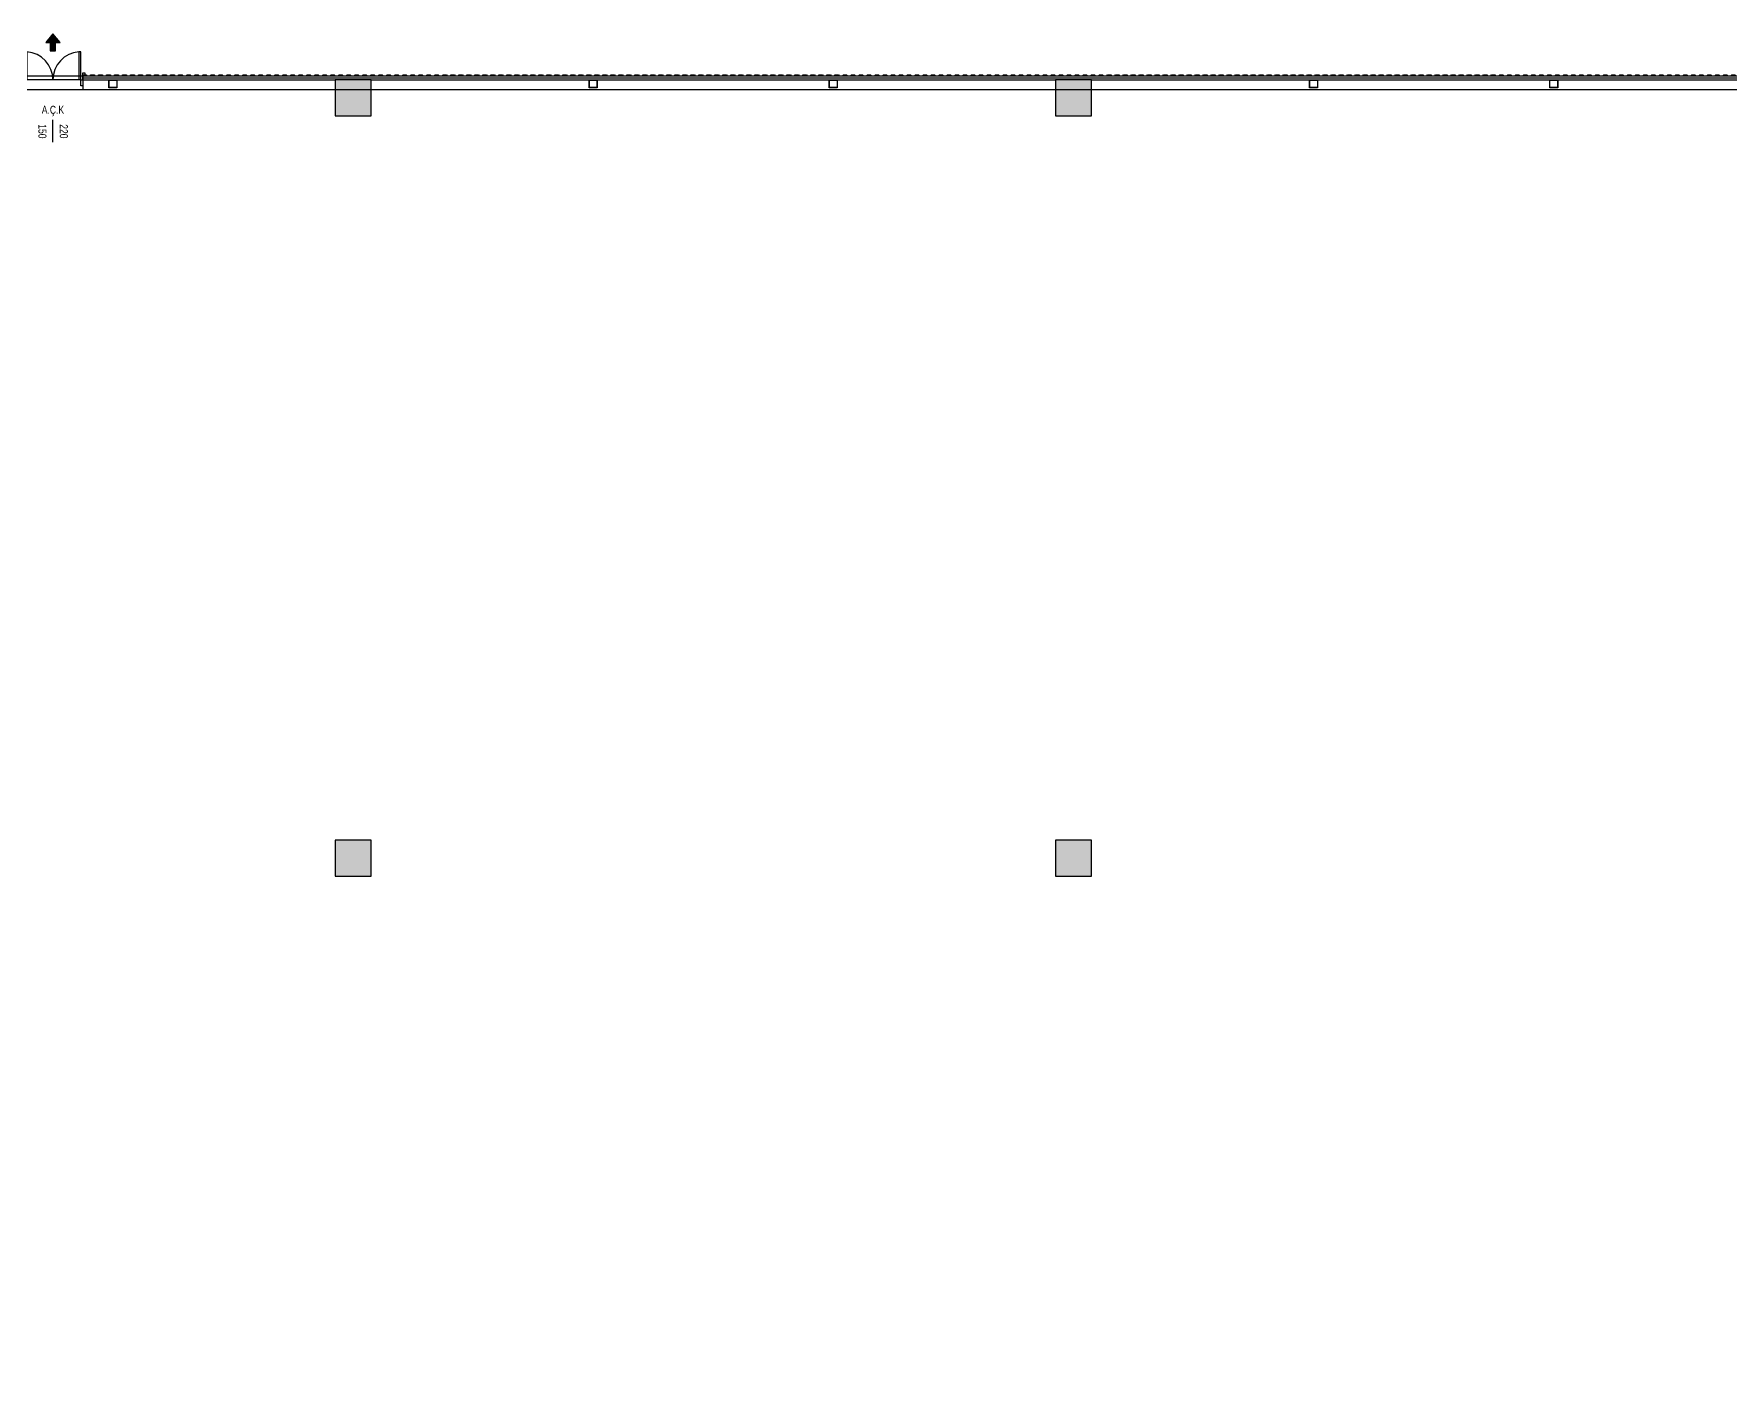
# Model space of a CAD drawing. Header units: centimetres. Extents: x 28733 to 98303, y -2883 to 8555.
# Drawn here: x 53682 to 57920, y 4069 to 7423 of the extents above; entities that cross this region are included whole.
import ezdxf
from ezdxf.enums import TextEntityAlignment as Align

# ---------------------------------------------------------------- set-up
doc = ezdxf.new("R2010")
doc.units = ezdxf.units.CM
doc.header["$LTSCALE"] = 100
for name, color, linetype in [('A-ANNO-TEXT', 50, 'Continuous'), ('A-AREA', 102, 'Continuous'), ('A-DOOR', 193, 'Continuous'), ('A-ELEV-01', 255, 'Continuous'), ('A-ELEV-03', 251, 'Continuous'), ('A-WALL-INSL', 249, 'Continuous'), ('A-WALL-SNWPNL', 200, 'Continuous'), ('A-WALL-STEL', 202, 'Continuous'), ('S-CONC', 5, 'Continuous'), ('S-HTCH', 8, 'Continuous'), ('S-STEL', 3, 'Continuous')]:
    doc.layers.add(name, color=color, linetype=linetype)
doc.styles.add('Fields_100', font='act_simplex.shx', dxfattribs={"width": 0.8, "height": 20})
doc.linetypes.add('BATTING', pattern='A,0.00254,-2.54,[134,ltypeshp.shx,S=2.54,R=0,X=-2.54,Y=0],-5.08,[134,ltypeshp.shx,S=2.54,R=180,X=2.54,Y=0],-2.54', length=10.16254)

# ---------------------------------------------------------------- blocks, each defined once
blk = doc.blocks.new('KAPI 150')
at = {"layer": 'A-DOOR'}
blk.add_line((145, 15), (5, 15), dxfattribs=at)
for points in [[(5, 15), (5, 85), (10, 85), (10, 15)], [(145, 15), (145, 85), (140, 85), (140, 15)]]:
    blk.add_lwpolyline(points, dxfattribs=at)
for points in [[(5, 0), (0, 0), (0, 15), (5, 15)], [(150, 0), (145, 0), (145, 15), (150, 15)]]:
    blk.add_lwpolyline(points, close=True, dxfattribs=at)
for centre, start, end in [((5, 15), 0, 85.904), ((145, 15), 94.096, 180)]:
    blk.add_arc(centre, 70, start, end, dxfattribs=at)
blk = doc.blocks.new('AÇK_01')
at = {"color": 0}
blk.add_lwpolyline([(28, 0), (-28, 0)], dxfattribs=at)
at = {"color": 0, "style": 'Fields_100', "width": 0.8}
blk.add_attdef('A.Ç.K.01', text='', height=20, rotation=90, dxfattribs=at).set_placement((-53, 0), align=Align.MIDDLE_CENTER)
for tag, p in [('W', (1, 17.2)), ('H', (1, -36.3))]:
    blk.add_attdef(tag, text='', height=20, dxfattribs=at).set_placement(p, align=Align.CENTER)
blk = doc.blocks.new('*U15')
at = {"layer": 'A-WALL-SNWPNL'}
blk.add_lwpolyline([(50, 1), (42, 1), (40, -1), (32, -1), (30, 1), (22, 1), (20, -1), (12, -1), (10, 1), (2, 1), (0, -1), (-8, -1), (-10, 1), (-18, 1), (-20, -1), (-28, -1), (-30, 1), (-38, 1), (-40, -1), (-48, -1), (-50, 1)], dxfattribs=at)
blk = doc.blocks.new('*U16')
at = {"layer": 'A-WALL-STEL', "color": 0, "linetype": 'ByBlock', "lineweight": -2, "transparency": 16777216}
for p in [(1400, 0), (1500, 0), (1600, 0), (1700, 0), (1800, 0), (1900, 0), (2000, 0), (2100, 0), (2200, 0), (2300, 0), (2400, 0), (2500, 0), (2600, 0), (2700, 0), (2800, 0), (2900, 0), (3000, 0), (3100, 0), (3200, 0), (3300, 0), (3400, 0), (3500, 0), (3600, 0), (3700, 0), (3800, 0), (3900, 0), (4000, 0), (4100, 0), (4200, 0), (4300, 0), (4400, 0), (4500, 0), (4600, 0), (4700, 0), (4800, 0), (4900, 0), (5000, 0), (5100, 0), (5200, 0), (5300, 0), (5400, 0)]:
    blk.add_blockref('*U15', p, dxfattribs=at)

msp = doc.modelspace()

# ---------------------------------------------------------------- hatches: boundary and pattern name
at = {"layer": 'A-ANNO-TEXT'}
h = msp.add_hatch(color=256, dxfattribs=at)
h.dxf.hatch_style = 1
h.paths.add_polyline_path([(53729.48, 7423.15), (53711.77, 7402), (53722.74, 7402), (53722.74, 7380.85), (53736.21, 7380.85), (53736.21, 7402), (53747.18, 7402)])
at = {"layer": 'S-HTCH'}
h = msp.add_hatch(dxfattribs=at)
h.set_pattern_fill('ANSI33', color=256)
h.set_pattern_definition([(45, (47244.2896, 5721.5606), (-4.490128, 4.490128), []), (45, (47248.78, 5721.5606), (-4.490128, 4.490128), [3.175, -1.5875])])
h.paths.add_polyline_path([(63434.48, 1518.59), (63524.48, 1518.59), (63524.48, 1608.59), (63434.48, 1608.59)])
h.paths.add_polyline_path([(63434.48, 7218.59), (63524.48, 7218.59), (63524.48, 7308.59), (63434.48, 7308.59)])
h.paths.add_polyline_path([(61634.48, 1518.59), (61724.48, 1518.59), (61724.48, 1608.59), (61634.48, 1608.59)])
h.paths.add_polyline_path([(58034.48, 1518.59), (58124.48, 1518.59), (58124.48, 1608.59), (58034.48, 1608.59)])
h.paths.add_polyline_path([(61634.48, 7218.59), (61724.48, 7218.59), (61724.48, 7308.59), (61634.48, 7308.59)])
h.paths.add_polyline_path([(58034.48, 7218.59), (58124.48, 7218.59), (58124.48, 7308.59), (58034.48, 7308.59)])
h.paths.add_polyline_path([(63434.48, 3418.59), (63524.48, 3418.59), (63524.48, 3508.59), (63434.48, 3508.59)])
h.paths.add_polyline_path([(63434.48, 5318.59), (63524.48, 5318.59), (63524.48, 5408.59), (63434.48, 5408.59)])
h.paths.add_polyline_path([(61634.48, 3418.59), (61724.48, 3418.59), (61724.48, 3508.59), (61634.48, 3508.59)])
h.paths.add_polyline_path([(58034.48, 3418.59), (58124.48, 3418.59), (58124.48, 3508.59), (58034.48, 3508.59)])
h.paths.add_polyline_path([(61634.48, 5318.59), (61724.48, 5318.59), (61724.48, 5408.59), (61634.48, 5408.59)])
h.paths.add_polyline_path([(58034.48, 5318.59), (58124.48, 5318.59), (58124.48, 5408.59), (58034.48, 5408.59)])
h.paths.add_polyline_path([(68834.48, 3418.59), (68924.48, 3418.59), (68924.48, 3508.59), (68834.48, 3508.59)])
h.paths.add_polyline_path([(68834.48, 5318.59), (68924.48, 5318.59), (68924.48, 5408.59), (68834.48, 5408.59)])
h.paths.add_polyline_path([(67034.48, 3418.59), (67124.48, 3418.59), (67124.48, 3508.59), (67034.48, 3508.59)])
h.paths.add_polyline_path([(67034.48, 5318.59), (67124.48, 5318.59), (67124.48, 5408.59), (67034.48, 5408.59)])
h.paths.add_polyline_path([(65234.48, 3418.59), (65324.48, 3418.59), (65324.48, 3508.59), (65234.48, 3508.59)])
h.paths.add_polyline_path([(65234.48, 5318.59), (65324.48, 5318.59), (65324.48, 5408.59), (65234.48, 5408.59)])
h.paths.add_polyline_path([(61534.48, 3418.59), (61624.48, 3418.59), (61624.48, 3508.59), (61534.48, 3508.59)])
h.paths.add_polyline_path([(61534.48, 5318.59), (61624.48, 5318.59), (61624.48, 5408.59), (61534.48, 5408.59)])
h.paths.add_polyline_path([(59834.48, 3418.59), (59924.48, 3418.59), (59924.48, 3508.59), (59834.48, 3508.59)])
h.paths.add_polyline_path([(59834.48, 5318.59), (59924.48, 5318.59), (59924.48, 5408.59), (59834.48, 5408.59)])
h.paths.add_polyline_path([(56234.48, 3418.59), (56324.48, 3418.59), (56324.48, 3508.59), (56234.48, 3508.59)])
h.paths.add_polyline_path([(56234.48, 5318.59), (56324.48, 5318.59), (56324.48, 5408.59), (56234.48, 5408.59)])
h.paths.add_polyline_path([(54434.48, 3418.59), (54524.48, 3418.59), (54524.48, 3508.59), (54434.48, 3508.59)])
h.paths.add_polyline_path([(54434.48, 5318.59), (54524.48, 5318.59), (54524.48, 5408.59), (54434.48, 5408.59)])
h.paths.add_polyline_path([(52634.48, 3418.59), (52724.48, 3418.59), (52724.48, 3508.59), (52634.48, 3508.59)])
h.paths.add_polyline_path([(52634.48, 5318.59), (52724.48, 5318.59), (52724.48, 5408.59), (52634.48, 5408.59)])
h.paths.add_polyline_path([(70634.48, 5318.59), (70724.48, 5318.59), (70724.48, 5408.59), (70634.48, 5408.59)])
h.paths.add_polyline_path([(70634.48, 3418.59), (70724.48, 3418.59), (70724.48, 3508.59), (70634.48, 3508.59)])
h.paths.add_polyline_path([(70634.48, 1518.59), (70724.48, 1518.59), (70724.48, 1608.59), (70634.48, 1608.59)])
h.paths.add_polyline_path([(68834.48, 1518.59), (68924.48, 1518.59), (68924.48, 1608.59), (68834.48, 1608.59)])
h.paths.add_polyline_path([(67034.48, 1518.59), (67124.48, 1518.59), (67124.48, 1608.59), (67034.48, 1608.59)])
h.paths.add_polyline_path([(65234.48, 1518.59), (65324.48, 1518.59), (65324.48, 1608.59), (65234.48, 1608.59)])
h.paths.add_polyline_path([(61534.48, 1518.59), (61624.48, 1518.59), (61624.48, 1608.59), (61534.48, 1608.59)])
h.paths.add_polyline_path([(59834.48, 1518.59), (59924.48, 1518.59), (59924.48, 1608.59), (59834.48, 1608.59)])
h.paths.add_polyline_path([(56234.48, 1518.59), (56324.48, 1518.59), (56324.48, 1608.59), (56234.48, 1608.59)])
h.paths.add_polyline_path([(54434.48, 1518.59), (54524.48, 1518.59), (54524.48, 1608.59), (54434.48, 1608.59)])
h.paths.add_polyline_path([(52634.48, 1518.59), (52724.48, 1518.59), (52724.48, 1608.59), (52634.48, 1608.59)])
h.paths.add_polyline_path([(70634.48, 7218.59), (70724.48, 7218.59), (70724.48, 7308.59), (70634.48, 7308.59)])
h.paths.add_polyline_path([(68834.48, 7218.59), (68924.48, 7218.59), (68924.48, 7308.59), (68834.48, 7308.59)])
h.paths.add_polyline_path([(67034.48, 7218.59), (67124.48, 7218.59), (67124.48, 7308.59), (67034.48, 7308.59)])
h.paths.add_polyline_path([(65234.48, 7218.59), (65324.48, 7218.59), (65324.48, 7308.59), (65234.48, 7308.59)])
h.paths.add_polyline_path([(61534.48, 7218.59), (61624.48, 7218.59), (61624.48, 7308.59), (61534.48, 7308.59)])
h.paths.add_polyline_path([(59834.48, 7218.59), (59924.48, 7218.59), (59924.48, 7308.59), (59834.48, 7308.59)])
h.paths.add_polyline_path([(56234.48, 7218.59), (56324.48, 7218.59), (56324.48, 7308.59), (56234.48, 7308.59)])
h.paths.add_polyline_path([(54434.48, 7218.59), (54524.48, 7218.59), (54524.48, 7308.59), (54434.48, 7308.59)])
h.paths.add_polyline_path([(52634.48, 7218.59), (52724.48, 7218.59), (52724.48, 7308.59), (52634.48, 7308.59)])

# ---------------------------------------------------------------- linework, layer by layer
at = {"layer": 'A-ANNO-TEXT'}
msp.add_lwpolyline([(53729.48, 7423.15), (53711.77, 7402), (53722.74, 7402), (53722.74, 7380.85), (53736.21, 7380.85), (53736.21, 7402), (53747.18, 7402)], close=True, dxfattribs=at)
at = {"layer": 'A-AREA'}
msp.add_lwpolyline([(62586.98, 7318.59), (70734.48, 7318.59), (70734.48, 3418.59), (52611.98, 3418.59), (52611.98, 7318.59), (59834.48, 7318.59), (59834.48, 7053.59), (62586.98, 7053.59)], close=True, dxfattribs=at)
at = {"layer": 'A-ELEV-01'}
for p, q in [((53804.48, 7308.59), (53804.48, 7283.59)), ((60771.98, 7283.59), (50813.56, 7283.59)), ((54434.48, 7283.59), (53804.48, 7283.59)), ((56234.48, 7283.59), (54524.48, 7283.59)), ((58034.48, 7283.59), (56324.48, 7283.59))]:
    msp.add_line(p, q, dxfattribs=at)
at = {"layer": 'A-ELEV-03'}
msp.add_lwpolyline([(53804.48, 7318.59), (59354.48, 7318.59)], dxfattribs=at)
at = {"layer": 'A-WALL-INSL', "linetype": 'BATTING', "ltscale": 0.005}
msp.add_lwpolyline([(53804.48, 7313.59), (59354.48, 7313.59)], dxfattribs=at)
at = {"layer": 'A-WALL-SNWPNL'}
for p, q in [((53804.48, 7308.59), (54434.48, 7308.59)), ((54524.48, 7308.59), (56234.48, 7308.59)), ((56324.48, 7308.59), (58034.48, 7308.59))]:
    msp.add_line(p, q, dxfattribs=at)
for points in [[(53799.48, 7308.59), (53804.48, 7308.59), (53804.48, 7325.59), (53809.48, 7325.59), (53809.48, 7321.09)], [(53804.48, 7320.59), (53812.48, 7320.59), (53814.48, 7318.59), (53822.48, 7318.59), (53824.48, 7320.59), (53832.48, 7320.59), (53834.48, 7318.59), (53842.48, 7318.59), (53844.48, 7320.59), (53852.48, 7320.59), (53854.48, 7318.59)], [(53804.48, 7318.59), (53804.48, 7308.59)]]:
    msp.add_lwpolyline(points, dxfattribs=at)
at = {"layer": 'S-CONC'}
for points in [[(54434.48, 7218.59), (54524.48, 7218.59), (54524.48, 7308.59), (54434.48, 7308.59)], [(56234.48, 7218.59), (56324.48, 7218.59), (56324.48, 7308.59), (56234.48, 7308.59)], [(54434.48, 5318.59), (54524.48, 5318.59), (54524.48, 5408.59), (54434.48, 5408.59)], [(56234.48, 5318.59), (56324.48, 5318.59), (56324.48, 5408.59), (56234.48, 5408.59)]]:
    msp.add_lwpolyline(points, close=True, dxfattribs=at)
at = {"layer": 'S-STEL', "elevation": 0}
for points in [[(53869.48, 7308.59), (53889.48, 7308.59), (53889.48, 7288.59), (53869.48, 7288.59)], [(53870.08, 7307.99), (53888.88, 7307.99), (53888.88, 7289.19), (53870.08, 7289.19)], [(55069.48, 7308.59), (55089.48, 7308.59), (55089.48, 7288.59), (55069.48, 7288.59)], [(55070.08, 7307.99), (55088.88, 7307.99), (55088.88, 7289.19), (55070.08, 7289.19)], [(55669.48, 7308.59), (55689.48, 7308.59), (55689.48, 7288.59), (55669.48, 7288.59)], [(55670.08, 7307.99), (55688.88, 7307.99), (55688.88, 7289.19), (55670.08, 7289.19)], [(56869.48, 7308.59), (56889.48, 7308.59), (56889.48, 7288.59), (56869.48, 7288.59)], [(56870.08, 7307.99), (56888.88, 7307.99), (56888.88, 7289.19), (56870.08, 7289.19)], [(57469.48, 7308.59), (57489.48, 7308.59), (57489.48, 7288.59), (57469.48, 7288.59)], [(57470.08, 7307.99), (57488.88, 7307.99), (57488.88, 7289.19), (57470.08, 7289.19)]]:
    msp.add_lwpolyline(points, close=True, dxfattribs=at)

# ---------------------------------------------------------------- block references
at = {"layer": 'A-ANNO-TEXT', "rotation": 270}
msp.add_blockref('AÇK_01', (53729.48, 7180.59), dxfattribs=at).add_auto_attribs({'A.Ç.K.01': 'A.Ç.K', 'H': '150', 'W': '220'})
at = {"layer": 'A-ELEV-01'}
msp.add_blockref('KAPI 150', (53654.48, 7293.59), dxfattribs=at)
at = {"layer": 'A-WALL-STEL', "rotation": 180}
msp.add_blockref('*U16', (59304.48, 7319.59), dxfattribs=at)

doc.saveas('drawing.dxf')
